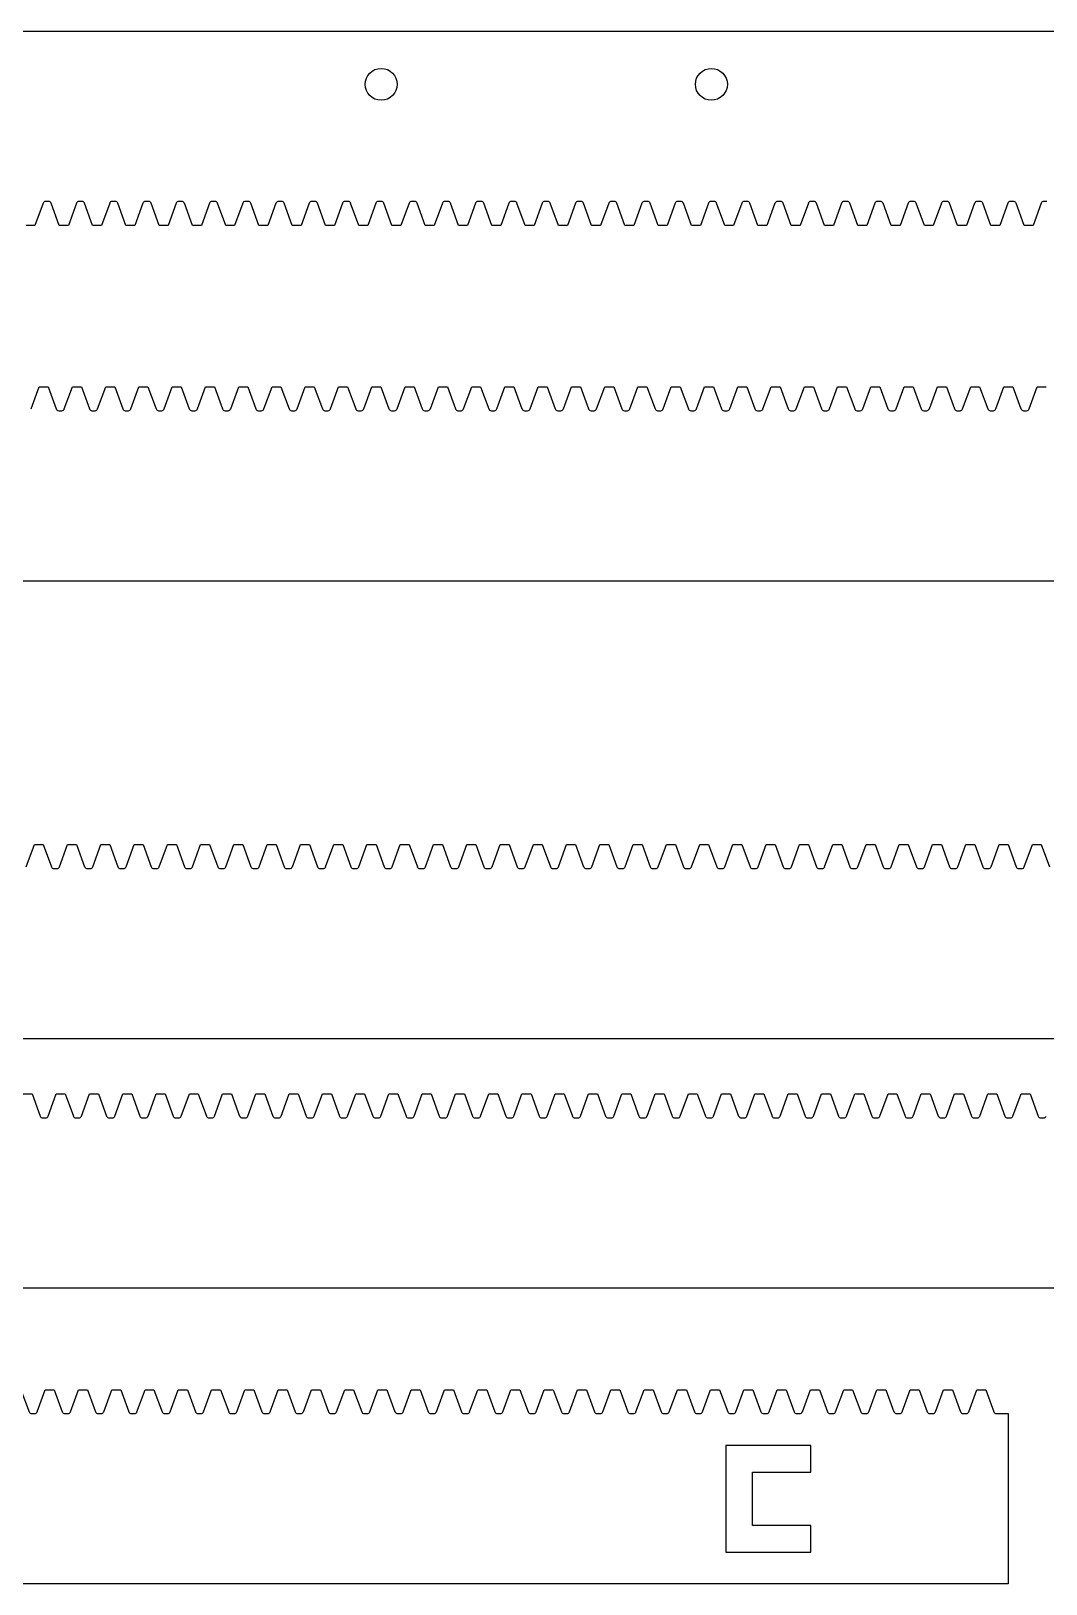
# Model space of a CAD drawing. Header units: millimetres. Extents: x -974 to 1122, y -177 to 977.
# Drawn here: x 197 to 292.3, y 396.6 to 542.5 of the extents above; entities that cross this region are included whole.
import ezdxf

# ---------------------------------------------------------------- set-up
doc = ezdxf.new("R2010")
doc.units = ezdxf.units.MM
for name, color, linetype in [('Default', 7, 'Continuous'), ('RACK', 7, 'Continuous'), ('RACK_COUNTER_BAC', 7, 'Continuous'), ('RACK_FOR_X', 7, 'Continuous')]:
    doc.layers.add(name, color=color, linetype=linetype)

# ---------------------------------------------------------------- blocks, each defined once
blk = doc.blocks.new('SE32')
at = {"layer": 'RACK_COUNTER_BAC', "color": 7, "linetype": 'Continuous'}
for p, q in [((107.02, 412.79), (107.78, 414.87)), ((107.78, 414.87), (108.62, 414.87)), ((108.62, 414.87), (109.38, 412.79)), ((110.15, 412.79), (110.9, 414.87)), ((110.9, 414.87), (111.75, 414.87)), ((111.75, 414.87), (112.51, 412.79)), ((113.27, 412.79), (114.03, 414.87)), ((114.03, 414.87), (114.87, 414.87)), ((114.87, 414.87), (115.63, 412.79)), ((116.39, 412.79), (117.15, 414.87)), ((117.15, 414.87), (117.99, 414.87)), ((117.99, 414.87), (118.75, 412.79)), ((119.51, 412.79), (120.27, 414.87)), ((120.27, 414.87), (121.12, 414.87)), ((121.12, 414.87), (121.87, 412.79)), ((122.64, 412.79), (123.4, 414.87)), ((123.4, 414.87), (124.24, 414.87)), ((124.24, 414.87), (125, 412.79)), ((125.76, 412.79), (126.52, 414.87)), ((126.52, 414.87), (127.36, 414.87)), ((127.36, 414.87), (128.12, 412.79)), ((128.88, 412.79), (129.64, 414.87)), ((129.64, 414.87), (130.48, 414.87)), ((130.48, 414.87), (131.24, 412.79)), ((132, 412.79), (132.76, 414.87)), ((132.76, 414.87), (133.61, 414.87)), ((133.61, 414.87), (134.37, 412.79)), ((135.13, 412.79), (135.89, 414.87)), ((135.89, 414.87), (136.73, 414.87)), ((136.73, 414.87), (137.49, 412.79)), ((138.25, 412.79), (139.01, 414.87)), ((139.01, 414.87), (139.85, 414.87)), ((139.85, 414.87), (140.61, 412.79)), ((141.37, 412.79), (142.13, 414.87)), ((142.13, 414.87), (142.98, 414.87)), ((142.98, 414.87), (143.73, 412.79)), ((144.5, 412.79), (145.26, 414.87)), ((145.26, 414.87), (146.1, 414.87)), ((146.1, 414.87), (146.86, 412.79)), ((147.62, 412.79), (148.38, 414.87)), ((148.38, 414.87), (149.22, 414.87)), ((149.22, 414.87), (149.98, 412.79)), ((150.74, 412.79), (151.5, 414.87)), ((151.5, 414.87), (152.34, 414.87)), ((152.34, 414.87), (153.1, 412.79)), ((153.86, 412.79), (154.62, 414.87)), ((154.62, 414.87), (155.47, 414.87)), ((155.47, 414.87), (156.23, 412.79)), ((156.99, 412.79), (157.75, 414.87)), ((157.75, 414.87), (158.59, 414.87)), ((158.59, 414.87), (159.35, 412.79)), ((160.11, 412.79), (160.87, 414.87)), ((160.87, 414.87), (161.71, 414.87)), ((161.71, 414.87), (162.47, 412.79)), ((163.23, 412.79), (163.99, 414.87)), ((163.99, 414.87), (164.83, 414.87)), ((164.83, 414.87), (165.59, 412.79)), ((166.36, 412.79), (167.11, 414.87)), ((167.11, 414.87), (167.96, 414.87)), ((167.96, 414.87), (168.72, 412.79)), ((169.48, 412.79), (170.24, 414.87)), ((170.24, 414.87), (171.08, 414.87)), ((171.08, 414.87), (171.84, 412.79)), ((172.6, 412.79), (173.36, 414.87)), ((173.36, 414.87), (174.2, 414.87)), ((174.2, 414.87), (174.96, 412.79)), ((175.72, 412.79), (176.48, 414.87)), ((176.48, 414.87), (177.33, 414.87)), ((177.33, 414.87), (178.09, 412.79)), ((178.85, 412.79), (179.61, 414.87)), ((179.61, 414.87), (180.45, 414.87)), ((180.45, 414.87), (181.21, 412.79)), ((181.97, 412.79), (182.73, 414.87)), ((182.73, 414.87), (183.57, 414.87)), ((183.57, 414.87), (184.33, 412.79)), ((185.09, 412.79), (185.85, 414.87)), ((185.85, 414.87), (186.69, 414.87)), ((186.69, 414.87), (187.45, 412.79)), ((188.22, 412.79), (188.97, 414.87)), ((188.97, 414.87), (189.82, 414.87)), ((189.82, 414.87), (190.58, 412.79)), ((191.34, 412.79), (192.1, 414.87)), ((192.1, 414.87), (192.94, 414.87)), ((192.94, 414.87), (193.7, 412.79)), ((194.46, 412.79), (195.22, 414.87)), ((195.22, 414.87), (196.06, 414.87)), ((196.06, 414.87), (196.82, 412.79)), ((197.58, 412.79), (198.34, 414.87)), ((198.34, 414.87), (199.19, 414.87)), ((199.19, 414.87), (199.94, 412.79)), ((200.71, 412.79), (201.47, 414.87)), ((201.47, 414.87), (202.31, 414.87)), ((202.31, 414.87), (203.07, 412.79)), ((203.83, 412.79), (204.59, 414.87)), ((204.59, 414.87), (205.43, 414.87)), ((205.43, 414.87), (206.19, 412.79)), ((206.95, 412.79), (207.71, 414.87)), ((207.71, 414.87), (208.55, 414.87)), ((208.55, 414.87), (209.31, 412.79)), ((210.07, 412.79), (210.83, 414.87)), ((210.83, 414.87), (211.68, 414.87)), ((211.68, 414.87), (212.44, 412.79)), ((213.2, 412.79), (213.96, 414.87)), ((213.96, 414.87), (214.8, 414.87)), ((214.8, 414.87), (215.56, 412.79)), ((216.32, 412.79), (217.08, 414.87)), ((217.08, 414.87), (217.92, 414.87)), ((217.92, 414.87), (218.68, 412.79)), ((219.44, 412.79), (220.2, 414.87)), ((220.2, 414.87), (221.05, 414.87)), ((221.05, 414.87), (221.8, 412.79)), ((222.57, 412.79), (223.33, 414.87)), ((223.33, 414.87), (224.17, 414.87)), ((224.17, 414.87), (224.93, 412.79)), ((225.69, 412.79), (226.45, 414.87)), ((226.45, 414.87), (227.29, 414.87)), ((227.29, 414.87), (228.05, 412.79)), ((228.81, 412.79), (229.57, 414.87)), ((229.57, 414.87), (230.41, 414.87)), ((230.41, 414.87), (231.17, 412.79)), ((231.93, 412.79), (232.69, 414.87)), ((232.69, 414.87), (233.54, 414.87)), ((233.54, 414.87), (234.3, 412.79)), ((235.06, 412.79), (235.82, 414.87)), ((235.82, 414.87), (236.66, 414.87)), ((236.66, 414.87), (237.42, 412.79)), ((238.18, 412.79), (238.94, 414.87)), ((238.94, 414.87), (239.78, 414.87)), ((239.78, 414.87), (240.54, 412.79)), ((241.3, 412.79), (242.06, 414.87)), ((242.06, 414.87), (242.9, 414.87)), ((242.9, 414.87), (243.66, 412.79)), ((244.43, 412.79), (245.18, 414.87)), ((245.18, 414.87), (246.03, 414.87)), ((246.03, 414.87), (246.79, 412.79)), ((247.55, 412.79), (248.31, 414.87)), ((248.31, 414.87), (249.15, 414.87)), ((249.15, 414.87), (249.91, 412.79)), ((250.67, 412.79), (251.43, 414.87)), ((251.43, 414.87), (252.27, 414.87)), ((252.27, 414.87), (253.03, 412.79)), ((253.79, 412.79), (254.55, 414.87)), ((254.55, 414.87), (255.4, 414.87)), ((255.4, 414.87), (256.16, 412.79)), ((256.92, 412.79), (257.68, 414.87)), ((257.68, 414.87), (258.52, 414.87)), ((258.52, 414.87), (259.28, 412.79)), ((260.04, 412.79), (260.8, 414.87)), ((260.8, 414.87), (261.64, 414.87)), ((261.64, 414.87), (262.4, 412.79)), ((263.16, 412.79), (263.92, 414.87)), ((263.92, 414.87), (264.76, 414.87)), ((264.76, 414.87), (265.52, 412.79)), ((266.29, 412.79), (267.04, 414.87)), ((267.04, 414.87), (267.89, 414.87)), ((267.89, 414.87), (268.65, 412.79)), ((269.41, 412.79), (270.17, 414.87)), ((270.17, 414.87), (271.01, 414.87)), ((271.01, 414.87), (271.77, 412.79)), ((272.53, 412.79), (273.29, 414.87)), ((273.29, 414.87), (274.13, 414.87)), ((274.13, 414.87), (274.89, 412.79)), ((275.65, 412.79), (276.41, 414.87)), ((276.41, 414.87), (277.26, 414.87)), ((277.26, 414.87), (278.01, 412.79)), ((278.78, 412.79), (279.54, 414.87)), ((279.54, 414.87), (280.38, 414.87)), ((280.38, 414.87), (281.14, 412.79)), ((281.9, 412.79), (282.66, 414.87)), ((282.66, 414.87), (283.5, 414.87)), ((283.5, 414.87), (284.26, 412.79)), ((285.02, 412.79), (285.78, 414.87)), ((285.78, 414.87), (286.62, 414.87)), ((286.62, 414.87), (287.38, 412.79)), ((106.05, 412.62), (106.79, 412.62)), ((106.05, 396.62), (106.05, 412.62)), ((109.62, 412.62), (109.91, 412.62)), ((112.74, 412.62), (113.03, 412.62)), ((115.86, 412.62), (116.16, 412.62)), ((118.99, 412.62), (119.28, 412.62)), ((122.11, 412.62), (122.4, 412.62)), ((125.23, 412.62), (125.52, 412.62)), ((128.36, 412.62), (128.65, 412.62)), ((131.48, 412.62), (131.77, 412.62)), ((134.6, 412.62), (134.89, 412.62)), ((137.72, 412.62), (138.02, 412.62)), ((140.85, 412.62), (141.14, 412.62)), ((143.97, 412.62), (144.26, 412.62)), ((147.09, 412.62), (147.38, 412.62)), ((150.21, 412.62), (150.51, 412.62)), ((153.34, 412.62), (153.63, 412.62)), ((156.46, 412.62), (156.75, 412.62)), ((159.58, 412.62), (159.88, 412.62)), ((162.71, 412.62), (163, 412.62)), ((165.83, 412.62), (166.12, 412.62)), ((168.95, 412.62), (169.24, 412.62)), ((172.07, 412.62), (172.37, 412.62)), ((175.2, 412.62), (175.49, 412.62)), ((178.32, 412.62), (178.61, 412.62)), ((181.44, 412.62), (181.73, 412.62)), ((184.57, 412.62), (184.86, 412.62)), ((187.69, 412.62), (187.98, 412.62)), ((190.81, 412.62), (191.1, 412.62)), ((193.93, 412.62), (194.23, 412.62)), ((197.06, 412.62), (197.35, 412.62)), ((200.18, 412.62), (200.47, 412.62)), ((203.3, 412.62), (203.59, 412.62)), ((206.43, 412.62), (206.72, 412.62)), ((209.55, 412.62), (209.84, 412.62)), ((212.67, 412.62), (212.96, 412.62)), ((215.79, 412.62), (216.09, 412.62)), ((218.92, 412.62), (219.21, 412.62)), ((222.04, 412.62), (222.33, 412.62)), ((225.16, 412.62), (225.45, 412.62)), ((228.28, 412.62), (228.58, 412.62)), ((231.41, 412.62), (231.7, 412.62)), ((234.53, 412.62), (234.82, 412.62)), ((237.65, 412.62), (237.95, 412.62)), ((240.78, 412.62), (241.07, 412.62)), ((243.9, 412.62), (244.19, 412.62)), ((247.02, 412.62), (247.31, 412.62)), ((250.14, 412.62), (250.44, 412.62)), ((253.27, 412.62), (253.56, 412.62)), ((256.39, 412.62), (256.68, 412.62)), ((259.51, 412.62), (259.8, 412.62)), ((262.64, 412.62), (262.93, 412.62)), ((265.76, 412.62), (266.05, 412.62)), ((268.88, 412.62), (269.17, 412.62)), ((272, 412.62), (272.3, 412.62)), ((275.13, 412.62), (275.42, 412.62)), ((278.25, 412.62), (278.54, 412.62)), ((281.37, 412.62), (281.66, 412.62)), ((284.5, 412.62), (284.79, 412.62)), ((287.62, 412.62), (288.72, 412.62)), ((288.72, 412.62), (288.72, 396.62)), ((262.22, 409.62), (262.22, 399.62)), ((270.22, 409.62), (262.22, 409.62)), ((270.22, 407.12), (270.22, 409.62)), ((264.72, 407.12), (270.22, 407.12)), ((264.72, 402.12), (264.72, 407.12)), ((270.22, 402.12), (264.72, 402.12)), ((270.22, 399.62), (270.22, 402.12)), ((262.22, 399.62), (270.22, 399.62)), ((288.72, 396.62), (106.05, 396.62))]:
    blk.add_line(p, q, dxfattribs=at)
blk.add_circle((127.69, 404.62), 2.5, dxfattribs=at)
for centre, start, end in [((106.79, 412.87), 270, 340), ((109.62, 412.87), 200, 270), ((109.91, 412.87), 270, 340), ((112.74, 412.87), 200, 270), ((113.03, 412.87), 270, 340), ((115.86, 412.87), 200, 270), ((116.16, 412.87), 270, 340), ((118.99, 412.87), 200, 270), ((119.28, 412.87), 270, 340), ((122.11, 412.87), 200, 270), ((122.4, 412.87), 270, 340), ((125.23, 412.87), 200, 270), ((125.52, 412.87), 270, 340), ((128.36, 412.87), 200, 270), ((128.65, 412.87), 270, 340), ((131.48, 412.87), 200, 270), ((131.77, 412.87), 270, 340), ((134.6, 412.87), 200, 270), ((134.89, 412.87), 270, 340), ((137.72, 412.87), 200, 270), ((138.02, 412.87), 270, 340), ((140.85, 412.87), 200, 270), ((141.14, 412.87), 270, 340), ((143.97, 412.87), 200, 270), ((144.26, 412.87), 270, 340), ((147.09, 412.87), 200, 270), ((147.38, 412.87), 270, 340), ((150.21, 412.87), 200, 270), ((150.51, 412.87), 270, 340), ((153.34, 412.87), 200, 270), ((153.63, 412.87), 270, 340), ((156.46, 412.87), 200, 270), ((156.75, 412.87), 270, 340), ((159.58, 412.87), 200, 270), ((159.88, 412.87), 270, 340), ((162.71, 412.87), 200, 270), ((163, 412.87), 270, 340), ((165.83, 412.87), 200, 270), ((166.12, 412.87), 270, 340), ((168.95, 412.87), 200, 270), ((169.24, 412.87), 270, 340), ((172.07, 412.87), 200, 270), ((172.37, 412.87), 270, 340), ((175.2, 412.87), 200, 270), ((175.49, 412.87), 270, 340), ((178.32, 412.87), 200, 270), ((178.61, 412.87), 270, 340), ((181.44, 412.87), 200, 270), ((181.73, 412.87), 270, 340), ((184.57, 412.87), 200, 270), ((184.86, 412.87), 270, 340), ((187.69, 412.87), 200, 270), ((187.98, 412.87), 270, 340), ((190.81, 412.87), 200, 270), ((191.1, 412.87), 270, 340), ((193.93, 412.87), 200, 270), ((194.23, 412.87), 270, 340), ((197.06, 412.87), 200, 270), ((197.35, 412.87), 270, 340), ((200.18, 412.87), 200, 270), ((200.47, 412.87), 270, 340), ((203.3, 412.87), 200, 270), ((203.59, 412.87), 270, 340), ((206.43, 412.87), 200, 270), ((206.72, 412.87), 270, 340), ((209.55, 412.87), 200, 270), ((209.84, 412.87), 270, 340), ((212.67, 412.87), 200, 270), ((212.96, 412.87), 270, 340), ((215.79, 412.87), 200, 270), ((216.09, 412.87), 270, 340), ((218.92, 412.87), 200, 270), ((219.21, 412.87), 270, 340), ((222.04, 412.87), 200, 270), ((222.33, 412.87), 270, 340), ((225.16, 412.87), 200, 270), ((225.45, 412.87), 270, 340), ((228.28, 412.87), 200, 270), ((228.58, 412.87), 270, 340), ((231.41, 412.87), 200, 270), ((231.7, 412.87), 270, 340), ((234.53, 412.87), 200, 270), ((234.82, 412.87), 270, 340), ((237.65, 412.87), 200, 270), ((237.95, 412.87), 270, 340), ((240.78, 412.87), 200, 270), ((241.07, 412.87), 270, 340), ((243.9, 412.87), 200, 270), ((244.19, 412.87), 270, 340), ((247.02, 412.87), 200, 270), ((247.31, 412.87), 270, 340), ((250.14, 412.87), 200, 270), ((250.44, 412.87), 270, 340), ((253.27, 412.87), 200, 270), ((253.56, 412.87), 270, 340), ((256.39, 412.87), 200, 270), ((256.68, 412.87), 270, 340), ((259.51, 412.87), 200, 270), ((259.8, 412.87), 270, 340), ((262.64, 412.87), 200, 270), ((262.93, 412.87), 270, 340), ((265.76, 412.87), 200, 270), ((266.05, 412.87), 270, 340), ((268.88, 412.87), 200, 270), ((269.17, 412.87), 270, 340), ((272, 412.87), 200, 270), ((272.3, 412.87), 270, 340), ((275.13, 412.87), 200, 270), ((275.42, 412.87), 270, 340), ((278.25, 412.87), 200, 270), ((278.54, 412.87), 270, 340), ((281.37, 412.87), 200, 270), ((281.66, 412.87), 270, 340), ((284.5, 412.87), 200, 270), ((284.79, 412.87), 270, 340), ((287.62, 412.87), 200, 270)]:
    blk.add_arc(centre, 0.25, start, end, dxfattribs=at)
blk = doc.blocks.new('SE33')
at = {"layer": 'RACK', "color": 7, "linetype": 'Continuous'}
for p, q in [((196.56, 463.99), (197.32, 466.07)), ((197.32, 466.07), (198.16, 466.07)), ((198.16, 466.07), (198.92, 463.99)), ((199.68, 463.99), (200.44, 466.07)), ((200.44, 466.07), (201.28, 466.07)), ((201.28, 466.07), (202.04, 463.99)), ((202.8, 463.99), (203.56, 466.07)), ((203.56, 466.07), (204.4, 466.07)), ((204.4, 466.07), (205.16, 463.99)), ((205.93, 463.99), (206.68, 466.07)), ((206.68, 466.07), (207.53, 466.07)), ((207.53, 466.07), (208.29, 463.99)), ((209.05, 463.99), (209.81, 466.07)), ((209.81, 466.07), (210.65, 466.07)), ((210.65, 466.07), (211.41, 463.99)), ((212.17, 463.99), (212.93, 466.07)), ((212.93, 466.07), (213.77, 466.07)), ((213.77, 466.07), (214.53, 463.99)), ((215.29, 463.99), (216.05, 466.07)), ((216.05, 466.07), (216.9, 466.07)), ((216.9, 466.07), (217.65, 463.99)), ((218.42, 463.99), (219.18, 466.07)), ((219.18, 466.07), (220.02, 466.07)), ((220.02, 466.07), (220.78, 463.99)), ((221.54, 463.99), (222.3, 466.07)), ((222.3, 466.07), (223.14, 466.07)), ((223.14, 466.07), (223.9, 463.99)), ((224.66, 463.99), (225.42, 466.07)), ((225.42, 466.07), (226.26, 466.07)), ((226.26, 466.07), (227.02, 463.99)), ((227.78, 463.99), (228.54, 466.07)), ((228.54, 466.07), (229.39, 466.07)), ((229.39, 466.07), (230.15, 463.99)), ((230.91, 463.99), (231.67, 466.07)), ((231.67, 466.07), (232.51, 466.07)), ((232.51, 466.07), (233.27, 463.99)), ((234.03, 463.99), (234.79, 466.07)), ((234.79, 466.07), (235.63, 466.07)), ((235.63, 466.07), (236.39, 463.99)), ((237.15, 463.99), (237.91, 466.07)), ((237.91, 466.07), (238.75, 466.07)), ((238.75, 466.07), (239.51, 463.99)), ((240.28, 463.99), (241.03, 466.07)), ((241.03, 466.07), (241.88, 466.07)), ((241.88, 466.07), (242.64, 463.99)), ((243.4, 463.99), (244.16, 466.07)), ((244.16, 466.07), (245, 466.07)), ((245, 466.07), (245.76, 463.99)), ((246.52, 463.99), (247.28, 466.07)), ((247.28, 466.07), (248.12, 466.07)), ((248.12, 466.07), (248.88, 463.99)), ((249.64, 463.99), (250.4, 466.07)), ((250.4, 466.07), (251.25, 466.07)), ((251.25, 466.07), (252.01, 463.99)), ((252.77, 463.99), (253.53, 466.07)), ((253.53, 466.07), (254.37, 466.07)), ((254.37, 466.07), (255.13, 463.99)), ((255.89, 463.99), (256.65, 466.07)), ((256.65, 466.07), (257.49, 466.07)), ((257.49, 466.07), (258.25, 463.99)), ((259.01, 463.99), (259.77, 466.07)), ((259.77, 466.07), (260.61, 466.07)), ((260.61, 466.07), (261.37, 463.99)), ((262.14, 463.99), (262.89, 466.07)), ((262.89, 466.07), (263.74, 466.07)), ((263.74, 466.07), (264.5, 463.99)), ((265.26, 463.99), (266.02, 466.07)), ((266.02, 466.07), (266.86, 466.07)), ((266.86, 466.07), (267.62, 463.99)), ((268.38, 463.99), (269.14, 466.07)), ((269.14, 466.07), (269.98, 466.07)), ((269.98, 466.07), (270.74, 463.99)), ((271.5, 463.99), (272.26, 466.07)), ((272.26, 466.07), (273.11, 466.07)), ((273.11, 466.07), (273.86, 463.99)), ((274.63, 463.99), (275.39, 466.07)), ((275.39, 466.07), (276.23, 466.07)), ((276.23, 466.07), (276.99, 463.99)), ((277.75, 463.99), (278.51, 466.07)), ((278.51, 466.07), (279.35, 466.07)), ((279.35, 466.07), (280.11, 463.99)), ((280.87, 463.99), (281.63, 466.07)), ((281.63, 466.07), (282.47, 466.07)), ((282.47, 466.07), (283.23, 463.99)), ((284, 463.99), (284.75, 466.07)), ((284.75, 466.07), (285.6, 466.07)), ((285.6, 466.07), (286.36, 463.99)), ((287.12, 463.99), (287.88, 466.07)), ((287.88, 466.07), (288.72, 466.07)), ((288.72, 466.07), (289.48, 463.99)), ((290.24, 463.99), (291, 466.07)), ((291, 466.07), (291.84, 466.07)), ((291.84, 466.07), (292.6, 463.99)), ((199.15, 463.82), (199.44, 463.82)), ((202.28, 463.82), (202.57, 463.82)), ((205.4, 463.82), (205.69, 463.82)), ((208.52, 463.82), (208.81, 463.82)), ((211.64, 463.82), (211.94, 463.82)), ((214.77, 463.82), (215.06, 463.82)), ((217.89, 463.82), (218.18, 463.82)), ((221.01, 463.82), (221.3, 463.82)), ((224.13, 463.82), (224.43, 463.82)), ((227.26, 463.82), (227.55, 463.82)), ((230.38, 463.82), (230.67, 463.82)), ((233.5, 463.82), (233.8, 463.82)), ((236.63, 463.82), (236.92, 463.82)), ((239.75, 463.82), (240.04, 463.82)), ((242.87, 463.82), (243.16, 463.82)), ((245.99, 463.82), (246.29, 463.82)), ((249.12, 463.82), (249.41, 463.82)), ((252.24, 463.82), (252.53, 463.82)), ((255.36, 463.82), (255.65, 463.82)), ((258.49, 463.82), (258.78, 463.82)), ((261.61, 463.82), (261.9, 463.82)), ((264.73, 463.82), (265.02, 463.82)), ((267.85, 463.82), (268.15, 463.82)), ((270.98, 463.82), (271.27, 463.82)), ((274.1, 463.82), (274.39, 463.82)), ((277.22, 463.82), (277.51, 463.82)), ((280.35, 463.82), (280.64, 463.82)), ((283.47, 463.82), (283.76, 463.82)), ((286.59, 463.82), (286.88, 463.82)), ((289.71, 463.82), (290.01, 463.82)), ((325.16, 447.82), (102.5, 447.82))]:
    blk.add_line(p, q, dxfattribs=at)
for centre, start, end in [((199.15, 464.07), 200, 270), ((199.44, 464.07), 270, 340), ((202.28, 464.07), 200, 270), ((202.57, 464.07), 270, 340), ((205.4, 464.07), 200, 270), ((205.69, 464.07), 270, 340), ((208.52, 464.07), 200, 270), ((208.81, 464.07), 270, 340), ((211.64, 464.07), 200, 270), ((211.94, 464.07), 270, 340), ((214.77, 464.07), 200, 270), ((215.06, 464.07), 270, 340), ((217.89, 464.07), 200, 270), ((218.18, 464.07), 270, 340), ((221.01, 464.07), 200, 270), ((221.3, 464.07), 270, 340), ((224.13, 464.07), 200, 270), ((224.43, 464.07), 270, 340), ((227.26, 464.07), 200, 270), ((227.55, 464.07), 270, 340), ((230.38, 464.07), 200, 270), ((230.67, 464.07), 270, 340), ((233.5, 464.07), 200, 270), ((233.8, 464.07), 270, 340), ((236.63, 464.07), 200, 270), ((236.92, 464.07), 270, 340), ((239.75, 464.07), 200, 270), ((240.04, 464.07), 270, 340), ((242.87, 464.07), 200, 270), ((243.16, 464.07), 270, 340), ((245.99, 464.07), 200, 270), ((246.29, 464.07), 270, 340), ((249.12, 464.07), 200, 270), ((249.41, 464.07), 270, 340), ((252.24, 464.07), 200, 270), ((252.53, 464.07), 270, 340), ((255.36, 464.07), 200, 270), ((255.65, 464.07), 270, 340), ((258.49, 464.07), 200, 270), ((258.78, 464.07), 270, 340), ((261.61, 464.07), 200, 270), ((261.9, 464.07), 270, 340), ((264.73, 464.07), 200, 270), ((265.02, 464.07), 270, 340), ((267.85, 464.07), 200, 270), ((268.15, 464.07), 270, 340), ((270.98, 464.07), 200, 270), ((271.27, 464.07), 270, 340), ((274.1, 464.07), 200, 270), ((274.39, 464.07), 270, 340), ((277.22, 464.07), 200, 270), ((277.51, 464.07), 270, 340), ((280.35, 464.07), 200, 270), ((280.64, 464.07), 270, 340), ((283.47, 464.07), 200, 270), ((283.76, 464.07), 270, 340), ((286.59, 464.07), 200, 270), ((286.88, 464.07), 270, 340), ((289.71, 464.07), 200, 270), ((290.01, 464.07), 270, 340)]:
    blk.add_arc(centre, 0.25, start, end, dxfattribs=at)
blk = doc.blocks.new('SE34')
at = {"layer": 'RACK_COUNTER_BAC', "color": 7, "linetype": 'Continuous'}
for p, q in [((197.01, 506.99), (197.77, 509.07)), ((197.77, 509.07), (198.61, 509.07)), ((198.61, 509.07), (199.37, 506.99)), ((200.13, 506.99), (200.89, 509.07)), ((200.89, 509.07), (201.74, 509.07)), ((201.74, 509.07), (202.5, 506.99)), ((203.26, 506.99), (204.02, 509.07)), ((204.02, 509.07), (204.86, 509.07)), ((204.86, 509.07), (205.62, 506.99)), ((206.38, 506.99), (207.14, 509.07)), ((207.14, 509.07), (207.98, 509.07)), ((207.98, 509.07), (208.74, 506.99)), ((209.5, 506.99), (210.26, 509.07)), ((210.26, 509.07), (211.1, 509.07)), ((211.1, 509.07), (211.86, 506.99)), ((212.63, 506.99), (213.38, 509.07)), ((213.38, 509.07), (214.23, 509.07)), ((214.23, 509.07), (214.99, 506.99)), ((215.75, 506.99), (216.51, 509.07)), ((216.51, 509.07), (217.35, 509.07)), ((217.35, 509.07), (218.11, 506.99)), ((218.87, 506.99), (219.63, 509.07)), ((219.63, 509.07), (220.47, 509.07)), ((220.47, 509.07), (221.23, 506.99)), ((221.99, 506.99), (222.75, 509.07)), ((222.75, 509.07), (223.6, 509.07)), ((223.6, 509.07), (224.36, 506.99)), ((225.12, 506.99), (225.88, 509.07)), ((225.88, 509.07), (226.72, 509.07)), ((226.72, 509.07), (227.48, 506.99)), ((228.24, 506.99), (229, 509.07)), ((229, 509.07), (229.84, 509.07)), ((229.84, 509.07), (230.6, 506.99)), ((231.36, 506.99), (232.12, 509.07)), ((232.12, 509.07), (232.96, 509.07)), ((232.96, 509.07), (233.72, 506.99)), ((234.49, 506.99), (235.24, 509.07)), ((235.24, 509.07), (236.09, 509.07)), ((236.09, 509.07), (236.85, 506.99)), ((237.61, 506.99), (238.37, 509.07)), ((238.37, 509.07), (239.21, 509.07)), ((239.21, 509.07), (239.97, 506.99)), ((240.73, 506.99), (241.49, 509.07)), ((241.49, 509.07), (242.33, 509.07)), ((242.33, 509.07), (243.09, 506.99)), ((243.85, 506.99), (244.61, 509.07)), ((244.61, 509.07), (245.46, 509.07)), ((245.46, 509.07), (246.21, 506.99)), ((246.98, 506.99), (247.74, 509.07)), ((247.74, 509.07), (248.58, 509.07)), ((248.58, 509.07), (249.34, 506.99)), ((250.1, 506.99), (250.86, 509.07)), ((250.86, 509.07), (251.7, 509.07)), ((251.7, 509.07), (252.46, 506.99)), ((253.22, 506.99), (253.98, 509.07)), ((253.98, 509.07), (254.82, 509.07)), ((254.82, 509.07), (255.58, 506.99)), ((256.35, 506.99), (257.1, 509.07)), ((257.1, 509.07), (257.95, 509.07)), ((257.95, 509.07), (258.71, 506.99)), ((259.47, 506.99), (260.23, 509.07)), ((260.23, 509.07), (261.07, 509.07)), ((261.07, 509.07), (261.83, 506.99)), ((262.59, 506.99), (263.35, 509.07)), ((263.35, 509.07), (264.19, 509.07)), ((264.19, 509.07), (264.95, 506.99)), ((265.71, 506.99), (266.47, 509.07)), ((266.47, 509.07), (267.32, 509.07)), ((267.32, 509.07), (268.07, 506.99)), ((268.84, 506.99), (269.6, 509.07)), ((269.6, 509.07), (270.44, 509.07)), ((270.44, 509.07), (271.2, 506.99)), ((271.96, 506.99), (272.72, 509.07)), ((272.72, 509.07), (273.56, 509.07)), ((273.56, 509.07), (274.32, 506.99)), ((275.08, 506.99), (275.84, 509.07)), ((275.84, 509.07), (276.68, 509.07)), ((276.68, 509.07), (277.44, 506.99)), ((278.2, 506.99), (278.96, 509.07)), ((278.96, 509.07), (279.81, 509.07)), ((279.81, 509.07), (280.57, 506.99)), ((281.33, 506.99), (282.09, 509.07)), ((282.09, 509.07), (282.93, 509.07)), ((282.93, 509.07), (283.69, 506.99)), ((284.45, 506.99), (285.21, 509.07)), ((285.21, 509.07), (286.05, 509.07)), ((286.05, 509.07), (286.81, 506.99)), ((287.57, 506.99), (288.33, 509.07)), ((288.33, 509.07), (289.18, 509.07)), ((289.18, 509.07), (289.93, 506.99)), ((290.7, 506.99), (291.45, 509.07)), ((291.45, 509.07), (292.3, 509.07)), ((199.61, 506.82), (199.9, 506.82)), ((202.73, 506.82), (203.02, 506.82)), ((205.85, 506.82), (206.15, 506.82)), ((208.98, 506.82), (209.27, 506.82)), ((212.1, 506.82), (212.39, 506.82)), ((215.22, 506.82), (215.51, 506.82)), ((218.34, 506.82), (218.64, 506.82)), ((221.47, 506.82), (221.76, 506.82)), ((224.59, 506.82), (224.88, 506.82)), ((227.71, 506.82), (228, 506.82)), ((230.84, 506.82), (231.13, 506.82)), ((233.96, 506.82), (234.25, 506.82)), ((237.08, 506.82), (237.37, 506.82)), ((240.2, 506.82), (240.5, 506.82)), ((243.33, 506.82), (243.62, 506.82)), ((246.45, 506.82), (246.74, 506.82)), ((249.57, 506.82), (249.86, 506.82)), ((252.7, 506.82), (252.99, 506.82)), ((255.82, 506.82), (256.11, 506.82)), ((258.94, 506.82), (259.23, 506.82)), ((262.06, 506.82), (262.36, 506.82)), ((265.19, 506.82), (265.48, 506.82)), ((268.31, 506.82), (268.6, 506.82)), ((271.43, 506.82), (271.72, 506.82)), ((274.55, 506.82), (274.85, 506.82)), ((277.68, 506.82), (277.97, 506.82)), ((280.8, 506.82), (281.09, 506.82)), ((283.92, 506.82), (284.22, 506.82)), ((287.05, 506.82), (287.34, 506.82)), ((290.17, 506.82), (290.46, 506.82)), ((384.8, 490.82), (102.5, 490.82))]:
    blk.add_line(p, q, dxfattribs=at)
for centre, start, end in [((199.61, 507.07), 200, 270), ((199.9, 507.07), 270, 340), ((202.73, 507.07), 200, 270), ((203.02, 507.07), 270, 340), ((205.85, 507.07), 200, 270), ((206.15, 507.07), 270, 340), ((208.98, 507.07), 200, 270), ((209.27, 507.07), 270, 340), ((212.1, 507.07), 200, 270), ((212.39, 507.07), 270, 340), ((215.22, 507.07), 200, 270), ((215.51, 507.07), 270, 340), ((218.34, 507.07), 200, 270), ((218.64, 507.07), 270, 340), ((221.47, 507.07), 200, 270), ((221.76, 507.07), 270, 340), ((224.59, 507.07), 200, 270), ((224.88, 507.07), 270, 340), ((227.71, 507.07), 200, 270), ((228, 507.07), 270, 340), ((230.84, 507.07), 200, 270), ((231.13, 507.07), 270, 340), ((233.96, 507.07), 200, 270), ((234.25, 507.07), 270, 340), ((237.08, 507.07), 200, 270), ((237.37, 507.07), 270, 340), ((240.2, 507.07), 200, 270), ((240.5, 507.07), 270, 340), ((243.33, 507.07), 200, 270), ((243.62, 507.07), 270, 340), ((246.45, 507.07), 200, 270), ((246.74, 507.07), 270, 340), ((249.57, 507.07), 200, 270), ((249.86, 507.07), 270, 340), ((252.7, 507.07), 200, 270), ((252.99, 507.07), 270, 340), ((255.82, 507.07), 200, 270), ((256.11, 507.07), 270, 340), ((258.94, 507.07), 200, 270), ((259.23, 507.07), 270, 340), ((262.06, 507.07), 200, 270), ((262.36, 507.07), 270, 340), ((265.19, 507.07), 200, 270), ((265.48, 507.07), 270, 340), ((268.31, 507.07), 200, 270), ((268.6, 507.07), 270, 340), ((271.43, 507.07), 200, 270), ((271.72, 507.07), 270, 340), ((274.55, 507.07), 200, 270), ((274.85, 507.07), 270, 340), ((277.68, 507.07), 200, 270), ((277.97, 507.07), 270, 340), ((280.8, 507.07), 200, 270), ((281.09, 507.07), 270, 340), ((283.92, 507.07), 200, 270), ((284.22, 507.07), 270, 340), ((287.05, 507.07), 200, 270), ((287.34, 507.07), 270, 340), ((290.17, 507.07), 200, 270), ((290.46, 507.07), 270, 340)]:
    blk.add_arc(centre, 0.25, start, end, dxfattribs=at)
blk = doc.blocks.new('SE35')
at = {"layer": 'RACK_FOR_X', "color": 7, "linetype": 'Continuous'}
for p, q in [((104.21, 542.47), (386.52, 542.47)), ((198.14, 526.31), (197.38, 524.22)), ((198.67, 526.47), (198.38, 526.47)), ((199.66, 524.22), (198.9, 526.31)), ((201.27, 526.31), (200.51, 524.22)), ((201.79, 526.47), (201.5, 526.47)), ((202.79, 524.22), (202.03, 526.31)), ((204.39, 526.31), (203.63, 524.22)), ((204.92, 526.47), (204.62, 526.47)), ((205.91, 524.22), (205.15, 526.31)), ((207.51, 526.31), (206.75, 524.22)), ((208.04, 526.47), (207.75, 526.47)), ((209.03, 524.22), (208.27, 526.31)), ((210.63, 526.31), (209.88, 524.22)), ((211.16, 526.47), (210.87, 526.47)), ((212.16, 524.22), (211.4, 526.31)), ((213.76, 526.31), (213, 524.22)), ((214.28, 526.47), (213.99, 526.47)), ((215.28, 524.22), (214.52, 526.31)), ((216.88, 526.31), (216.12, 524.22)), ((217.41, 526.47), (217.11, 526.47)), ((218.4, 524.22), (217.64, 526.31)), ((220, 526.31), (219.24, 524.22)), ((220.53, 526.47), (220.24, 526.47)), ((221.52, 524.22), (220.76, 526.31)), ((223.13, 526.31), (222.37, 524.22)), ((223.65, 526.47), (223.36, 526.47)), ((224.65, 524.22), (223.89, 526.31)), ((226.25, 526.31), (225.49, 524.22)), ((226.78, 526.47), (226.48, 526.47)), ((227.77, 524.22), (227.01, 526.31)), ((229.37, 526.31), (228.61, 524.22)), ((229.9, 526.47), (229.61, 526.47)), ((230.89, 524.22), (230.13, 526.31)), ((232.49, 526.31), (231.73, 524.22)), ((233.02, 526.47), (232.73, 526.47)), ((234.01, 524.22), (233.26, 526.31)), ((235.62, 526.31), (234.86, 524.22)), ((236.14, 526.47), (235.85, 526.47)), ((237.14, 524.22), (236.38, 526.31)), ((238.74, 526.31), (237.98, 524.22)), ((239.27, 526.47), (238.97, 526.47)), ((240.26, 524.22), (239.5, 526.31)), ((241.86, 526.31), (241.1, 524.22)), ((242.39, 526.47), (242.1, 526.47)), ((243.38, 524.22), (242.62, 526.31)), ((244.99, 526.31), (244.23, 524.22)), ((245.51, 526.47), (245.22, 526.47)), ((246.51, 524.22), (245.75, 526.31)), ((248.11, 526.31), (247.35, 524.22)), ((248.63, 526.47), (248.34, 526.47)), ((249.63, 524.22), (248.87, 526.31)), ((251.23, 526.31), (250.47, 524.22)), ((251.76, 526.47), (251.47, 526.47)), ((252.75, 524.22), (251.99, 526.31)), ((254.35, 526.31), (253.59, 524.22)), ((254.88, 526.47), (254.59, 526.47)), ((255.87, 524.22), (255.12, 526.31)), ((257.48, 526.31), (256.72, 524.22)), ((258, 526.47), (257.71, 526.47)), ((259, 524.22), (258.24, 526.31)), ((260.6, 526.31), (259.84, 524.22)), ((261.13, 526.47), (260.83, 526.47)), ((262.12, 524.22), (261.36, 526.31)), ((263.72, 526.31), (262.96, 524.22)), ((264.25, 526.47), (263.96, 526.47)), ((265.24, 524.22), (264.48, 526.31)), ((266.84, 526.31), (266.09, 524.22)), ((267.37, 526.47), (267.08, 526.47)), ((268.37, 524.22), (267.61, 526.31)), ((269.97, 526.31), (269.21, 524.22)), ((270.49, 526.47), (270.2, 526.47)), ((271.49, 524.22), (270.73, 526.31)), ((273.09, 526.31), (272.33, 524.22)), ((273.62, 526.47), (273.33, 526.47)), ((274.61, 524.22), (273.85, 526.31)), ((276.21, 526.31), (275.45, 524.22)), ((276.74, 526.47), (276.45, 526.47)), ((277.73, 524.22), (276.98, 526.31)), ((279.34, 526.31), (278.58, 524.22)), ((279.86, 526.47), (279.57, 526.47)), ((280.86, 524.22), (280.1, 526.31)), ((282.46, 526.31), (281.7, 524.22)), ((282.99, 526.47), (282.69, 526.47)), ((283.98, 524.22), (283.22, 526.31)), ((285.58, 526.31), (284.82, 524.22)), ((286.11, 526.47), (285.82, 526.47)), ((287.1, 524.22), (286.34, 526.31)), ((288.7, 526.31), (287.95, 524.22)), ((289.23, 526.47), (288.94, 526.47)), ((290.23, 524.22), (289.47, 526.31)), ((291.83, 526.31), (291.07, 524.22)), ((292.35, 526.47), (292.06, 526.47)), ((197.38, 524.22), (196.54, 524.22)), ((200.51, 524.22), (199.66, 524.22)), ((203.63, 524.22), (202.79, 524.22)), ((206.75, 524.22), (205.91, 524.22)), ((209.88, 524.22), (209.03, 524.22)), ((213, 524.22), (212.16, 524.22)), ((216.12, 524.22), (215.28, 524.22)), ((219.24, 524.22), (218.4, 524.22)), ((222.37, 524.22), (221.52, 524.22)), ((225.49, 524.22), (224.65, 524.22)), ((228.61, 524.22), (227.77, 524.22)), ((231.73, 524.22), (230.89, 524.22)), ((234.86, 524.22), (234.01, 524.22)), ((237.98, 524.22), (237.14, 524.22)), ((241.1, 524.22), (240.26, 524.22)), ((244.23, 524.22), (243.38, 524.22)), ((247.35, 524.22), (246.51, 524.22)), ((250.47, 524.22), (249.63, 524.22)), ((253.59, 524.22), (252.75, 524.22)), ((256.72, 524.22), (255.87, 524.22)), ((259.84, 524.22), (259, 524.22)), ((262.96, 524.22), (262.12, 524.22)), ((266.09, 524.22), (265.24, 524.22)), ((269.21, 524.22), (268.37, 524.22)), ((272.33, 524.22), (271.49, 524.22)), ((275.45, 524.22), (274.61, 524.22)), ((278.58, 524.22), (277.73, 524.22)), ((281.7, 524.22), (280.86, 524.22)), ((284.82, 524.22), (283.98, 524.22)), ((287.95, 524.22), (287.1, 524.22)), ((291.07, 524.22), (290.23, 524.22))]:
    blk.add_line(p, q, dxfattribs=at)
for centre in [(229.87, 537.47), (260.87, 537.47)]:
    blk.add_circle(centre, 1.5, dxfattribs=at)
for centre, start, end in [((198.38, 526.22), 90, 160), ((198.67, 526.22), 20, 90), ((201.5, 526.22), 90, 160), ((201.79, 526.22), 20, 90), ((204.62, 526.22), 90, 160), ((204.92, 526.22), 20, 90), ((207.75, 526.22), 90, 160), ((208.04, 526.22), 20, 90), ((210.87, 526.22), 90, 160), ((211.16, 526.22), 20, 90), ((213.99, 526.22), 90, 160), ((214.28, 526.22), 20, 90), ((217.11, 526.22), 90, 160), ((217.41, 526.22), 20, 90), ((220.24, 526.22), 90, 160), ((220.53, 526.22), 20, 90), ((223.36, 526.22), 90, 160), ((223.65, 526.22), 20, 90), ((226.48, 526.22), 90, 160), ((226.78, 526.22), 20, 90), ((229.61, 526.22), 90, 160), ((229.9, 526.22), 20, 90), ((232.73, 526.22), 90, 160), ((233.02, 526.22), 20, 90), ((235.85, 526.22), 90, 160), ((236.14, 526.22), 20, 90), ((238.97, 526.22), 90, 160), ((239.27, 526.22), 20, 90), ((242.1, 526.22), 90, 160), ((242.39, 526.22), 20, 90), ((245.22, 526.22), 90, 160), ((245.51, 526.22), 20, 90), ((248.34, 526.22), 90, 160), ((248.63, 526.22), 20, 90), ((251.47, 526.22), 90, 160), ((251.76, 526.22), 20, 90), ((254.59, 526.22), 90, 160), ((254.88, 526.22), 20, 90), ((257.71, 526.22), 90, 160), ((258, 526.22), 20, 90), ((260.83, 526.22), 90, 160), ((261.13, 526.22), 20, 90), ((263.96, 526.22), 90, 160), ((264.25, 526.22), 20, 90), ((267.08, 526.22), 90, 160), ((267.37, 526.22), 20, 90), ((270.2, 526.22), 90, 160), ((270.49, 526.22), 20, 90), ((273.33, 526.22), 90, 160), ((273.62, 526.22), 20, 90), ((276.45, 526.22), 90, 160), ((276.74, 526.22), 20, 90), ((279.57, 526.22), 90, 160), ((279.86, 526.22), 20, 90), ((282.69, 526.22), 90, 160), ((282.99, 526.22), 20, 90), ((285.82, 526.22), 90, 160), ((286.11, 526.22), 20, 90), ((288.94, 526.22), 90, 160), ((289.23, 526.22), 20, 90), ((292.06, 526.22), 90, 160)]:
    blk.add_arc(centre, 0.25, start, end, dxfattribs=at)
blk = doc.blocks.new('SE72')
at = {"layer": 'RACK', "color": 7, "linetype": 'Continuous'}
for p, q in [((196.25, 442.65), (197.1, 442.65)), ((197.1, 442.65), (197.85, 440.57)), ((198.62, 440.57), (199.38, 442.65)), ((199.38, 442.65), (200.22, 442.65)), ((200.22, 442.65), (200.98, 440.57)), ((201.74, 440.57), (202.5, 442.65)), ((202.5, 442.65), (203.34, 442.65)), ((203.34, 442.65), (204.1, 440.57)), ((204.86, 440.57), (205.62, 442.65)), ((205.62, 442.65), (206.46, 442.65)), ((206.46, 442.65), (207.22, 440.57)), ((207.99, 440.57), (208.74, 442.65)), ((208.74, 442.65), (209.59, 442.65)), ((209.59, 442.65), (210.35, 440.57)), ((211.11, 440.57), (211.87, 442.65)), ((211.87, 442.65), (212.71, 442.65)), ((212.71, 442.65), (213.47, 440.57)), ((214.23, 440.57), (214.99, 442.65)), ((214.99, 442.65), (215.83, 442.65)), ((215.83, 442.65), (216.59, 440.57)), ((217.35, 440.57), (218.11, 442.65)), ((218.11, 442.65), (218.96, 442.65)), ((218.96, 442.65), (219.71, 440.57)), ((220.48, 440.57), (221.24, 442.65)), ((221.24, 442.65), (222.08, 442.65)), ((222.08, 442.65), (222.84, 440.57)), ((223.6, 440.57), (224.36, 442.65)), ((224.36, 442.65), (225.2, 442.65)), ((225.2, 442.65), (225.96, 440.57)), ((226.72, 440.57), (227.48, 442.65)), ((227.48, 442.65), (228.32, 442.65)), ((228.32, 442.65), (229.08, 440.57)), ((229.84, 440.57), (230.6, 442.65)), ((230.6, 442.65), (231.45, 442.65)), ((231.45, 442.65), (232.21, 440.57)), ((232.97, 440.57), (233.73, 442.65)), ((233.73, 442.65), (234.57, 442.65)), ((234.57, 442.65), (235.33, 440.57)), ((236.09, 440.57), (236.85, 442.65)), ((236.85, 442.65), (237.69, 442.65)), ((237.69, 442.65), (238.45, 440.57)), ((239.21, 440.57), (239.97, 442.65)), ((239.97, 442.65), (240.82, 442.65)), ((240.82, 442.65), (241.57, 440.57)), ((242.34, 440.57), (243.09, 442.65)), ((243.09, 442.65), (243.94, 442.65)), ((243.94, 442.65), (244.7, 440.57)), ((245.46, 440.57), (246.22, 442.65)), ((246.22, 442.65), (247.06, 442.65)), ((247.06, 442.65), (247.82, 440.57)), ((248.58, 440.57), (249.34, 442.65)), ((249.34, 442.65), (250.18, 442.65)), ((250.18, 442.65), (250.94, 440.57)), ((251.7, 440.57), (252.46, 442.65)), ((252.46, 442.65), (253.31, 442.65)), ((253.31, 442.65), (254.07, 440.57)), ((254.83, 440.57), (255.59, 442.65)), ((255.59, 442.65), (256.43, 442.65)), ((256.43, 442.65), (257.19, 440.57)), ((257.95, 440.57), (258.71, 442.65)), ((258.71, 442.65), (259.55, 442.65)), ((259.55, 442.65), (260.31, 440.57)), ((261.07, 440.57), (261.83, 442.65)), ((261.83, 442.65), (262.67, 442.65)), ((262.67, 442.65), (263.43, 440.57)), ((264.2, 440.57), (264.95, 442.65)), ((264.95, 442.65), (265.8, 442.65)), ((265.8, 442.65), (266.56, 440.57)), ((267.32, 440.57), (268.08, 442.65)), ((268.08, 442.65), (268.92, 442.65)), ((268.92, 442.65), (269.68, 440.57)), ((270.44, 440.57), (271.2, 442.65)), ((271.2, 442.65), (272.04, 442.65)), ((272.04, 442.65), (272.8, 440.57)), ((273.56, 440.57), (274.32, 442.65)), ((274.32, 442.65), (275.17, 442.65)), ((275.17, 442.65), (275.92, 440.57)), ((276.69, 440.57), (277.45, 442.65)), ((277.45, 442.65), (278.29, 442.65)), ((278.29, 442.65), (279.05, 440.57)), ((279.81, 440.57), (280.57, 442.65)), ((280.57, 442.65), (281.41, 442.65)), ((281.41, 442.65), (282.17, 440.57)), ((282.93, 440.57), (283.69, 442.65)), ((283.69, 442.65), (284.53, 442.65)), ((284.53, 442.65), (285.29, 440.57)), ((286.06, 440.57), (286.81, 442.65)), ((286.81, 442.65), (287.66, 442.65)), ((287.66, 442.65), (288.42, 440.57)), ((289.18, 440.57), (289.94, 442.65)), ((289.94, 442.65), (290.78, 442.65)), ((290.78, 442.65), (291.54, 440.57)), ((198.09, 440.4), (198.38, 440.4)), ((201.21, 440.4), (201.5, 440.4)), ((204.34, 440.4), (204.63, 440.4)), ((207.46, 440.4), (207.75, 440.4)), ((210.58, 440.4), (210.87, 440.4)), ((213.7, 440.4), (214, 440.4)), ((216.83, 440.4), (217.12, 440.4)), ((219.95, 440.4), (220.24, 440.4)), ((223.07, 440.4), (223.36, 440.4)), ((226.19, 440.4), (226.49, 440.4)), ((229.32, 440.4), (229.61, 440.4)), ((232.44, 440.4), (232.73, 440.4)), ((235.56, 440.4), (235.86, 440.4)), ((238.69, 440.4), (238.98, 440.4)), ((241.81, 440.4), (242.1, 440.4)), ((244.93, 440.4), (245.22, 440.4)), ((248.05, 440.4), (248.35, 440.4)), ((251.18, 440.4), (251.47, 440.4)), ((254.3, 440.4), (254.59, 440.4)), ((257.42, 440.4), (257.72, 440.4)), ((260.55, 440.4), (260.84, 440.4)), ((263.67, 440.4), (263.96, 440.4)), ((266.79, 440.4), (267.08, 440.4)), ((269.91, 440.4), (270.21, 440.4)), ((273.04, 440.4), (273.33, 440.4)), ((276.16, 440.4), (276.45, 440.4)), ((279.28, 440.4), (279.57, 440.4)), ((282.41, 440.4), (282.7, 440.4)), ((285.53, 440.4), (285.82, 440.4)), ((288.65, 440.4), (288.94, 440.4)), ((291.77, 440.4), (292.07, 440.4)), ((330.35, 424.4), (107.68, 424.4))]:
    blk.add_line(p, q, dxfattribs=at)
for centre, start, end in [((198.09, 440.65), 200, 270), ((198.38, 440.65), 270, 340), ((201.21, 440.65), 200, 270), ((201.5, 440.65), 270, 340), ((204.34, 440.65), 200, 270), ((204.63, 440.65), 270, 340), ((207.46, 440.65), 200, 270), ((207.75, 440.65), 270, 340), ((210.58, 440.65), 200, 270), ((210.87, 440.65), 270, 340), ((213.7, 440.65), 200, 270), ((214, 440.65), 270, 340), ((216.83, 440.65), 200, 270), ((217.12, 440.65), 270, 340), ((219.95, 440.65), 200, 270), ((220.24, 440.65), 270, 340), ((223.07, 440.65), 200, 270), ((223.36, 440.65), 270, 340), ((226.19, 440.65), 200, 270), ((226.49, 440.65), 270, 340), ((229.32, 440.65), 200, 270), ((229.61, 440.65), 270, 340), ((232.44, 440.65), 200, 270), ((232.73, 440.65), 270, 340), ((235.56, 440.65), 200, 270), ((235.86, 440.65), 270, 340), ((238.69, 440.65), 200, 270), ((238.98, 440.65), 270, 340), ((241.81, 440.65), 200, 270), ((242.1, 440.65), 270, 340), ((244.93, 440.65), 200, 270), ((245.22, 440.65), 270, 340), ((248.05, 440.65), 200, 270), ((248.35, 440.65), 270, 340), ((251.18, 440.65), 200, 270), ((251.47, 440.65), 270, 340), ((254.3, 440.65), 200, 270), ((254.59, 440.65), 270, 340), ((257.42, 440.65), 200, 270), ((257.72, 440.65), 270, 340), ((260.55, 440.65), 200, 270), ((260.84, 440.65), 270, 340), ((263.67, 440.65), 200, 270), ((263.96, 440.65), 270, 340), ((266.79, 440.65), 200, 270), ((267.08, 440.65), 270, 340), ((269.91, 440.65), 200, 270), ((270.21, 440.65), 270, 340), ((273.04, 440.65), 200, 270), ((273.33, 440.65), 270, 340), ((276.16, 440.65), 200, 270), ((276.45, 440.65), 270, 340), ((279.28, 440.65), 200, 270), ((279.57, 440.65), 270, 340), ((282.41, 440.65), 200, 270), ((282.7, 440.65), 270, 340), ((285.53, 440.65), 200, 270), ((285.82, 440.65), 270, 340), ((288.65, 440.65), 200, 270), ((288.94, 440.65), 270, 340), ((291.77, 440.65), 200, 270), ((292.07, 440.65), 270, 340)]:
    blk.add_arc(centre, 0.25, start, end, dxfattribs=at)

msp = doc.modelspace()

# ---------------------------------------------------------------- block references
at = {"layer": 'Default'}
for name in ['SE35', 'SE34', 'SE33', 'SE72', 'SE32']:
    msp.add_blockref(name, (0, 0), dxfattribs=at)

doc.saveas('drawing.dxf')
